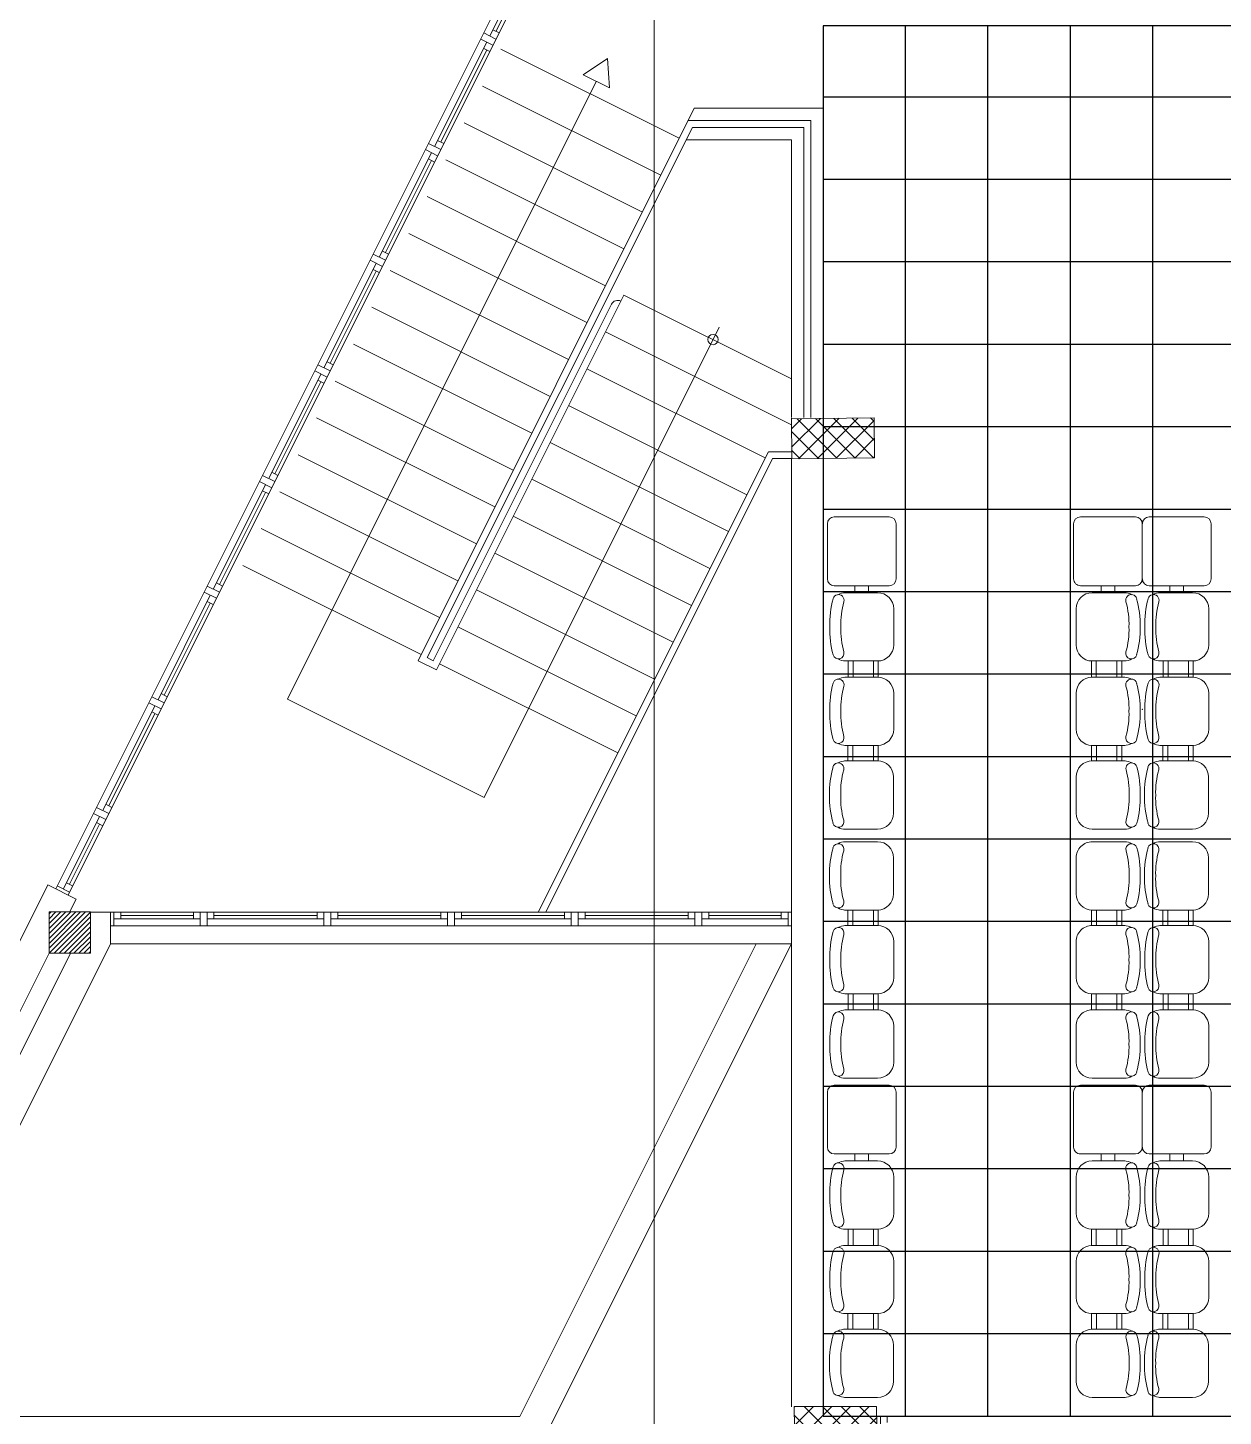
# Model space of a CAD drawing. Extents: x -178977 to 231842, y -29287 to 19916.
# Drawn here: x -7371 to 1328, y -12829 to -2725 of the extents above; entities that cross this region are included whole.
import ezdxf

# ---------------------------------------------------------------- set-up
doc = ezdxf.new("R2010")
doc.units = 0
doc.header["$LTSCALE"] = 0.25
doc.linetypes.add('01-First Floor-FUR$0$HIDDEN', pattern=[9.525, 6.35, -3.175])
doc.linetypes.add('DASHDOT', pattern=[25.4, 12.7, -6.35, 0, -6.35])
for name, color, linetype, lineweight in [('01-First Floor-FUR$0$Aluminum', 251, 'Continuous', 5), ('01-First Floor-FUR$0$C-HYDR-CTCH', 251, 'Continuous', 5), ('01-First Floor-FUR$0$Hatch', 252, 'Continuous', 5), ('01-First Floor-FUR$0$LOADING', 253, 'Continuous', 5), ('01-First Floor-FUR$0$Proj', 251, 'Continuous', 5), ('01-First Floor-FUR$0$Structure', 251, 'Continuous', 5), ('01-First Floor-FUR$0$Walls', 251, 'Continuous', 5), ('E-LITE-CLNG-CNDT', 6, 'DASHDOT', 35)]:
    doc.layers.add(name, color=color, linetype=linetype, lineweight=lineweight)
doc.layers.add('01-First Floor-FUR$0$FALSE CEILING', color=251, linetype='Continuous')

# ---------------------------------------------------------------- blocks, each defined once
blk = doc.blocks.new('01-First Floor-FUR$0$GF21009T-P')
for p, q in [((-0.05, 0.45), (-0.05, 0.05)), ((0.4, 0.5), (0, 0.5)), ((0.45, 0.45), (0.45, 0.05)), ((0.45, 0.3), (0.5, 0.3)), ((0.45, 0.2), (0.5, 0.2)), ((0.4, 0), (0, 0))]:
    blk.add_line(p, q)
for centre, start, end in [((0, 0.45), 90, 180), ((0.4, 0.45), 0, 90), ((0, 0.05), 180, 270), ((0.4, 0.05), 270, 0)]:
    blk.add_arc(centre, 0.0499, start, end)
blk = doc.blocks.new('01-First Floor-FUR$0$3 s')
at = {"layer": '01-First Floor-FUR$0$LOADING', "ltscale": 20}
for p, q in [((-699751, -400643), (-699535, -400643)), ((-699751, -400643), (-699513, -400643)), ((-699396, -401023), (-699396, -400760)), ((-699751, -401140), (-699513, -401140)), ((-699728, -401140), (-699728, -401258)), ((-699692, -401140), (-699692, -401258)), ((-699542, -401140), (-699542, -401258)), ((-699508, -401140), (-699508, -401258)), ((-699751, -401258), (-699513, -401258)), ((-699396, -401375), (-699396, -401637)), ((-699751, -401754), (-699513, -401754)), ((-699751, -401754), (-699535, -401754)), ((-699730, -401754), (-699730, -401867)), ((-699693, -401754), (-699693, -401867)), ((-699544, -401754), (-699544, -401867)), ((-699509, -401754), (-699509, -401867)), ((-699753, -401867), (-699536, -401867)), ((-699753, -401867), (-699514, -401867)), ((-699397, -402247), (-699397, -401984)), ((-699753, -402364), (-699514, -402364))]:
    blk.add_line(p, q, dxfattribs=at)
for centre, radius, start, end in [((-699175, -400872), 687, 164.361, 181.6247), ((-699798, -400697), 40.5, 344.361, 164.361), ((-699746, -400760), 117, 90, 118.9699), ((-699513, -400760), 117, 0, 90), ((-699175, -400872), 606, 164.361, 181.8419), ((-699175, -400911), 687, 178.3753, 195.639), ((-699175, -400911), 606, 178.1581, 195.639), ((-699798, -401085), 40.5, 195.639, 15.639), ((-699513, -401023), 117, 270, 0), ((-699746, -401023), 117, 241.0301, 270), ((-699175, -401486), 687, 164.361, 181.6247), ((-699798, -401312), 40.5, 344.361, 164.361), ((-699746, -401375), 117, 90, 118.9699), ((-699513, -401375), 117, 0, 90), ((-699175, -401486), 606, 164.361, 181.8419), ((-699175, -401525), 687, 178.3753, 195.639), ((-699175, -401525), 606, 178.1581, 195.639), ((-699798, -401700), 40.5, 195.639, 15.639), ((-699513, -401637), 117, 270, 0), ((-699746, -401637), 117, 241.0301, 270), ((-699176, -402096), 687, 164.361, 181.6247), ((-699799, -401922), 40.5, 344.361, 164.361), ((-699747, -401984), 117, 90, 118.9699), ((-699514, -401984), 117, 0, 90), ((-699176, -402096), 606, 164.361, 181.8419), ((-699176, -402135), 687, 178.3753, 195.639), ((-699176, -402135), 606, 178.1581, 195.639), ((-699799, -402309), 40.5, 195.639, 15.639), ((-699514, -402247), 117, 270, 0), ((-699747, -402247), 117, 241.0301, 270)]:
    blk.add_arc(centre, radius, start, end, dxfattribs=at)
blk = doc.blocks.new('01-First Floor-FUR')
at = {"layer": '01-First Floor-FUR$0$Hatch'}
h = blk.add_hatch(dxfattribs=at)
h.set_pattern_fill('ANSI37', color=256, scale=30)
h.set_pattern_definition([(45, (-1823.345, -13062.25), (-67.35192, 67.35192), []), (135, (-1823.345, -13062.25), (-67.35192, -67.35192), [])])
h.paths.add_polyline_path([(49129, 8856), (48525, 8847), (48529, 8559), (49133, 8567)])
h.paths.add_polyline_path([(41969, 8848), (41385, 8842), (41365, 8551), (41949, 8556)])
h.paths.add_polyline_path([(27592, 8841), (26993, 8836), (26987, 8543), (27586, 8547)])
h.paths.add_polyline_path([(34777, 8843), (34176, 8835), (34167, 8550), (34769, 8557)])
h.paths.add_polyline_path([(20372, 8850), (19766, 8828), (19780, 8535), (20387, 8557)])
h.paths.add_polyline_path([(13636, 8839), (12414, 8863), (12407, 8567), (13629, 8543)])
h.paths.add_polyline_path([(13650, 1639), (12435, 1624), (12421, 1331), (13636, 1347)])
h.paths.add_polyline_path([(13624, -5554), (12421, -5570), (12415, -5863), (13618, -5847)])
h.paths.add_polyline_path([(13642, -12753), (12446, -12764), (12448, -13058), (13645, -13047)])
h.paths.add_polyline_path([(6007, -12750), (5404, -12754), (5414, -13040), (6018, -13036)])
h.paths.add_polyline_path([(5992, -5552), (5395, -5551), (5395, -5852), (5992, -5854)])
h.paths.add_polyline_path([(6002, 1637), (5382, 1638), (5372, 1335), (5991, 1334)])
h.paths.add_polyline_path([(5978, 8816), (5378, 8831), (5374, 8541), (5975, 8527)])
h.paths.add_polyline_path([(-1221, 8815), (-1823, 8837), (-1821, 8549), (-1219, 8526)])
h.paths.add_polyline_path([(-1213, -5564), (-1815, -5571), (-1812, -5862), (-1210, -5855)])
h.paths.add_polyline_path([(-1195, -12758), (-1794, -12759), (-1789, -13060), (-1191, -13059)])
h.paths.add_polyline_path([(20391, -12745), (19786, -12758), (19791, -13059), (20397, -13046)])
h.paths.add_polyline_path([(20385, -5553), (19790, -5570), (19792, -5867), (20387, -5849)])
h.paths.add_polyline_path([(20376, 1655), (19777, 1648), (19781, 1348), (20380, 1355)])
h.paths.add_polyline_path([(27576, 1640), (26974, 1645), (26979, 1353), (27581, 1348)])
h.paths.add_polyline_path([(27580, -5542), (26976, -5560), (26990, -5860), (27590, -5839)])
h.paths.add_polyline_path([(27596, -12758), (26992, -12752), (26990, -13038), (27594, -13044)])
h.paths.add_polyline_path([(34795, -12748), (34197, -12763), (34206, -13062), (34804, -13048)])
h.paths.add_polyline_path([(34787, -5560), (34186, -5558), (34187, -5855), (34789, -5857)])
h.paths.add_polyline_path([(34751, 1644), (34170, 1649), (34190, 1359), (34771, 1354)])
h.paths.add_polyline_path([(41954, 1643), (41357, 1657), (41359, 1365), (41956, 1352)])
h.paths.add_polyline_path([(41955, -5555), (41387, -5563), (41389, -5857), (41957, -5849)])
h.paths.add_polyline_path([(41992, -12752), (41387, -12755), (41388, -13059), (41994, -13057)])
h.paths.add_polyline_path([(49167, -12753), (48579, -12737), (48565, -13044), (49153, -13060)])
h.paths.add_polyline_path([(49151, -5553), (48548, -5552), (48546, -5849), (49149, -5850)])
h = blk.add_hatch(dxfattribs=at)
h.set_pattern_fill('ANSI31', color=256, scale=8)
h.set_pattern_definition([(45, (1298413.033, 381367.623), (-17.96051224, 17.96051224), [])])
h.paths.add_polyline_path([(-7215, -9459), (-6915, -9459), (-6915, -9159), (-7215, -9159)])
at = {"layer": '01-First Floor-FUR$0$Aluminum'}
for p, q in [((-7168, -8992), (-3331, -1318)), ((-3241, -1362), (-7078, -9037)), ((-3628, -2025), (-4008, -2785)), ((-3628, -2081), (-3964, -2752)), ((-4075, -2807), (-3986, -2852)), ((-4053, -2763), (-3964, -2807)), ((-3986, -2740), (-3941, -2763)), ((-4031, -2830), (-4411, -3590)), ((-4031, -2886), (-4366, -3557)), ((-4053, -2875), (-4008, -2897)), ((-4433, -3635), (-4813, -4395)), ((-4478, -3612), (-4389, -3657)), ((-4456, -3568), (-4366, -3612)), ((-4389, -3545), (-4344, -3568)), ((-4433, -3691), (-4769, -4361)), ((-4456, -3679), (-4411, -3702)), ((-4836, -4440), (-5216, -5200)), ((-4880, -4417), (-4791, -4462)), ((-4858, -4373), (-4769, -4417)), ((-4791, -4350), (-4746, -4373)), ((-4836, -4496), (-5171, -5166)), ((-4858, -4484), (-4813, -4507)), ((-5238, -5245), (-5618, -6005)), ((-5283, -5222), (-5193, -5267)), ((-5261, -5178), (-5171, -5222)), ((-5193, -5155), (-5149, -5178)), ((-5238, -5301), (-5574, -5971)), ((-5261, -5289), (-5216, -5312)), ((-5596, -5960), (-5551, -5983)), ((-6021, -6810), (-5641, -6050)), ((-5685, -6027), (-5596, -6072)), ((-5663, -5983), (-5574, -6027)), ((-5976, -6776), (-5641, -6106)), ((-5663, -6094), (-5618, -6117)), ((-5998, -6765), (-5954, -6788)), ((-6423, -7615), (-6043, -6855)), ((-6088, -6832), (-5998, -6877)), ((-6066, -6788), (-5976, -6832)), ((-6379, -7581), (-6043, -6911)), ((-6066, -6899), (-6021, -6922)), ((-6401, -7570), (-6356, -7593)), ((-6826, -8420), (-6446, -7660)), ((-6490, -7637), (-6401, -7682)), ((-6468, -7593), (-6379, -7637)), ((-6781, -8386), (-6446, -7716)), ((-6468, -7704), (-6423, -7727)), ((-6803, -8375), (-6759, -8398)), ((-7112, -8992), (-6848, -8465)), ((-6893, -8442), (-6803, -8487)), ((-6871, -8398), (-6781, -8442)), ((-7067, -8958), (-6848, -8521)), ((-6871, -8509), (-6826, -8532)), ((-7157, -8970), (-7067, -9014)), ((-7089, -8947), (-7045, -8970)), ((-1814, -9160), (-6769, -9160)), ((-6744, -9260), (-6744, -9160)), ((-6694, -9210), (-6694, -9160)), ((-6166, -9185), (-6694, -9185)), ((-6166, -9210), (-6166, -9160)), ((-6116, -9260), (-6116, -9160)), ((-6066, -9260), (-6066, -9160)), ((-6016, -9210), (-6016, -9160)), ((-5266, -9185), (-6016, -9185)), ((-5266, -9210), (-5266, -9160)), ((-5216, -9260), (-5216, -9160)), ((-5166, -9260), (-5166, -9160)), ((-5116, -9210), (-5116, -9160)), ((-4366, -9185), (-5116, -9185)), ((-4366, -9210), (-4366, -9160)), ((-4316, -9260), (-4316, -9160)), ((-4266, -9260), (-4266, -9160)), ((-4216, -9210), (-4216, -9160)), ((-3466, -9185), (-4216, -9185)), ((-3466, -9210), (-3466, -9160)), ((-3416, -9260), (-3416, -9160)), ((-3366, -9260), (-3366, -9160)), ((-3316, -9210), (-3316, -9160)), ((-2566, -9185), (-3316, -9185)), ((-2566, -9210), (-2566, -9160)), ((-2516, -9260), (-2516, -9160)), ((-2466, -9260), (-2466, -9160)), ((-2416, -9210), (-2416, -9160)), ((-1889, -9185), (-2416, -9185)), ((-1889, -9210), (-1889, -9160)), ((-1839, -9260), (-1839, -9160)), ((-1814, -9260), (-6769, -9260)), ((-6116, -9210), (-6744, -9210)), ((-5216, -9210), (-6066, -9210)), ((-4316, -9210), (-5166, -9210)), ((-3416, -9210), (-4266, -9210)), ((-2516, -9210), (-3366, -9210)), ((-1839, -9210), (-2466, -9210)), ((5386, -12830), (-1192, -12825, 0)), ((-1167, -12925, 0), (-1167, -12825, 0)), ((-1117, -12875, 0), (-1117, -12825, 0))]:
    blk.add_line(p, q, dxfattribs=at)
at = {"layer": '01-First Floor-FUR$0$C-HYDR-CTCH', "elevation": 0, "flags": 128}
for points in [[(-1815, -5571), (-1213, -5564), (-1210, -5855), (-1812, -5862), (-1815, -5565)], [(-1794, -12759), (-1789, -13060), (-1191, -13059), (-1195, -12758), (-1794, -12759)]]:
    blk.add_lwpolyline(points, dxfattribs=at)
at = {"layer": '01-First Floor-FUR$0$FALSE CEILING', "linetype": 'Continuous'}
for p, q in [((-984, -12827), (-984, -2710)), ((-384, -12827), (-384, -2710)), ((216, -12827), (216, -2710)), ((816, -12827), (816, -2710)), ((-1584, -3227), (5386, -3227)), ((-1584, -3827), (5386, -3827)), ((-1584, -4427), (5386, -4427)), ((-1584, -5027), (5386, -5027)), ((-1584, -5627), (5386, -5627)), ((-1584, -6227), (5386, -6227)), ((-1584, -6827), (5386, -6827)), ((-1584, -7427), (5386, -7427)), ((-1584, -8027), (5386, -8027)), ((-1584, -8627), (5386, -8627)), ((-1584, -9227), (5386, -9227)), ((-1584, -9827), (5386, -9827)), ((-1584, -10427), (5386, -10427)), ((-1584, -11027), (5386, -11027)), ((-1584, -11627), (5386, -11627)), ((-1584, -12227), (5386, -12227))]:
    blk.add_line(p, q, dxfattribs=at)
at = {"layer": '01-First Floor-FUR$0$FALSE CEILING'}
blk.add_lwpolyline([(5386, -2710), (-1584, -2710), (-1584, -12827), (5386, -12827)], close=True, dxfattribs=at)
at = {"layer": '01-First Floor-FUR$0$LOADING'}
blk.add_point((739, -7684, 0), dxfattribs=at)
at = {"layer": '01-First Floor-FUR$0$Proj'}
for p, q in [((-2631, -3529), (-3928, -2881)), ((-2765, -3798), (-4062, -3149)), ((-2899, -4066), (-4196, -3417)), ((-2580, -3540), (-1814, -3540)), ((-1814, -5560), (-1814, -3540)), ((-3033, -4334), (-4330, -3686)), ((-3167, -4603), (-4464, -3954)), ((-3302, -4871), (-4598, -4222)), ((-3436, -5139), (-4733, -4491)), ((-1814, -5279), (-3033, -4670)), ((-3570, -5408), (-4867, -4759)), ((-1814, -5615), (-3167, -4938)), ((-3704, -5676), (-5001, -5027)), ((-2005, -5855), (-3302, -5206)), ((-3838, -5944), (-5135, -5296)), ((-2139, -6123), (-3436, -5475)), ((-3972, -6212), (-5269, -5564)), ((-2273, -6391), (-3570, -5743)), ((-4107, -6481), (-5403, -5832)), ((-2407, -6660), (-3704, -6011)), ((-4241, -6749), (-5538, -6101)), ((-2541, -6928), (-3838, -6280)), ((-4375, -7017), (-5672, -6369)), ((-2675, -7196), (-3972, -6548)), ((-4509, -7286), (-5806, -6637)), ((-2810, -7465), (-4107, -6816)), ((-2944, -7733), (-4241, -7085)), ((-3078, -8001), (-4375, -7353)), ((-6769, -9390), (-1814, -9390))]:
    blk.add_line(p, q, dxfattribs=at)
at = {"layer": '01-First Floor-FUR$0$Proj', "linetype": '01-First Floor-FUR$0$HIDDEN', "ltscale": 3}
blk.add_lwpolyline([(48606, 9840), (-2814, 9840), (-2814, -14060), (48606, -14060)], dxfattribs=at)
blk.add_lwpolyline([(48606, 9840), (-2814, 9840), (-2814, -14060), (48606, -14060)], dxfattribs=at)
at = {"layer": '01-First Floor-FUR$0$Proj'}
blk.add_lwpolyline([(-3152, -2950), (-3330, -3068), (-3139, -3163)], close=True, dxfattribs=at)
for points in [[(-2340, -4904), (-4051, -8326), (-5482, -7610), (-3234, -3116)], [(-3033, -4670), (-4397, -7398), (-4531, -7331), (-2521, -3310), (-1584, -3310), (-1584, -5560)], [(-2566, -3400), (-1674, -3400), (-1674, -5560)], [(-1814, -5810), (-1982, -5810), (-3657, -9160)], [(-1814, -5860), (-1951, -5860), (-3601, -9160)], [(-1814, -9390), (-3649, -13060), (-8604, -13060)], [(-2071, -9390), (-3791, -12830), (-8489, -12830)]]:
    blk.add_lwpolyline(points, dxfattribs=at)
blk.add_lwpolyline([(-1724, -5560), (-1724, -3450), (-2535, -3450), (-4464, -7308), (-4420, -7331), (-3123, -4737, -0.414214), (-3056, -4714)], format="xyb", dxfattribs=at)
blk.add_circle((-2385, -4994), 37.5, dxfattribs=at)
at = {"layer": '01-First Floor-FUR$0$Structure', "elevation": 0}
blk.add_lwpolyline([(-7215, -9459), (-6915, -9459), (-6915, -9159), (-7215, -9159)], close=True, dxfattribs=at)
at = {"layer": '01-First Floor-FUR$0$Walls'}
for p, q in [((-1814, -12760), (-1814, -5860)), ((-1584, -12760), (-1584, -5860)), ((-7226, -8963), (-7020, -9066)), ((-7067, -9160), (-7020, -9066))]:
    blk.add_line(p, q, dxfattribs=at)
for points in [[(-7226, -8963), (-9274, -13060), (-8604, -13060), (-6769, -9390), (-6769, -9160), (-6914, -9160)], [(-7061, -9460), (-8706, -12751), (-8832, -12689), (-7214, -9453)]]:
    blk.add_lwpolyline(points, dxfattribs=at)
at = {"layer": '01-First Floor-FUR$0$LOADING', "extrusion": (-3.51192e-12, 1.27212e-09, 1), "xscale": -1000, "yscale": 1000, "zscale": 1000, "rotation": 90.00000458082476}
for p in [(-1053, -6335, 0), (1239, -6335, 0), (-1053, -10470, 0), (1239, -10470, 0)]:
    blk.add_blockref('01-First Floor-FUR$0$GF21009T-P', p, dxfattribs=at)
at = {"layer": '01-First Floor-FUR$0$LOADING', "extrusion": (3.51192e-12, 1.27212e-09, 1), "xscale": 1000, "yscale": 1000, "zscale": 1000, "rotation": 269.9999954191752}
for p in [(239, -6335, 0), (239, -10470, 0)]:
    blk.add_blockref('01-First Floor-FUR$0$GF21009T-P', p, dxfattribs=at)
at = {"layer": '01-First Floor-FUR$0$LOADING'}
for p in [(698326, 393807, 0), (700618, 393807, 0), (698326, 389672, 0), (700618, 389672, 0)]:
    blk.add_blockref('01-First Floor-FUR$0$3 s', p, dxfattribs=at)
at = {"layer": '01-First Floor-FUR$0$LOADING', "xscale": -1}
for p in [(-699139, 393807, 0), (-699139, 389672, 0)]:
    blk.add_blockref('01-First Floor-FUR$0$3 s', p, dxfattribs=at)
at = {"layer": '01-First Floor-FUR$0$LOADING', "xscale": -1, "rotation": 180}
for p in [(698326, -411012, 0), (700618, -411012, 0)]:
    blk.add_blockref('01-First Floor-FUR$0$3 s', p, dxfattribs=at)
at = {"layer": '01-First Floor-FUR$0$LOADING', "rotation": 180}
blk.add_blockref('01-First Floor-FUR$0$3 s', (-699139, -411012, 0), dxfattribs=at)

msp = doc.modelspace()

# ---------------------------------------------------------------- block references
at = {"layer": 'E-LITE-CLNG-CNDT'}
msp.add_blockref('01-First Floor-FUR', (0, 0), dxfattribs=at)

doc.saveas('drawing.dxf')
